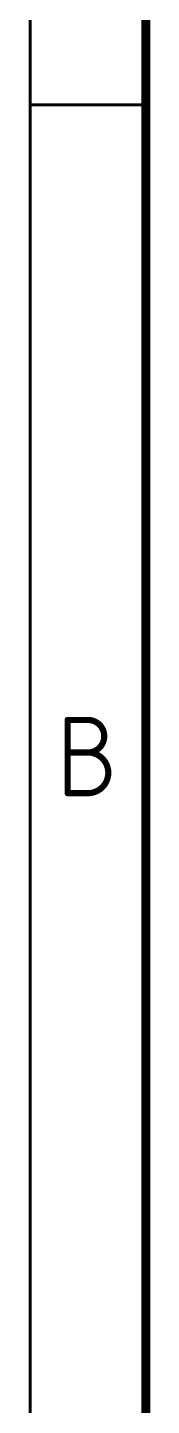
# Model space of a CAD drawing. Extents: x 0 to 261, y -15 to 164.
# Drawn here: x 256.49 to 260.5, y 74.39 to 119.7 of the extents above; entities that cross this region are included whole.
import ezdxf

# ---------------------------------------------------------------- set-up
doc = ezdxf.new("R2010")
doc.units = 0
doc.layers.add('94', color=12, linetype='CONTINUOUS')

msp = doc.modelspace()

# ---------------------------------------------------------------- linework, layer by layer
at = {"layer": '94'}
for points, const_width in [([(260.35, -15.24), (260.35, 163.83)], 0.3), ([(256.54, -11.43), (256.54, 160.02)], 0.1), ([(260.35, 117.1575), (256.54, 117.1575)], 0.1), ([(257.7764, 94.5229), (257.7764, 96.9297)], 0.2032), ([(257.7764, 96.9297), (258.445, 96.9297)], 0.2032), ([(257.7764, 95.86), (258.445, 95.86)], 0.2032), ([(258.445, 94.5229), (257.7764, 94.5229)], 0.2032)]:
    msp.add_lwpolyline(points, dxfattribs=dict(at, const_width=const_width))
for points, const_width in [([(256.54, 117.1825, 1), (256.54, 117.1325)], 0.05), ([(260.35, 117.1325, 1), (260.35, 117.1825)], 0.05), ([(257.8272, 96.9297, 1), (257.7256, 96.9297)], 0.1016), ([(257.7764, 96.9805, 1), (257.7764, 96.8789)], 0.1016), ([(258.445, 95.86, 1), (258.445, 96.9297)], 0.2032), ([(258.445, 96.9805, 1), (258.445, 96.8789)], 0.1016), ([(258.445, 96.8789, 1), (258.445, 96.9805)], 0.1016), ([(257.7764, 95.9108, 1), (257.7764, 95.8092)], 0.1016), ([(258.445, 94.5228, 1), (258.445, 95.86)], 0.2032), ([(258.445, 95.9108, 1), (258.445, 95.8092)], 0.1016), ([(258.445, 95.9108, 1), (258.445, 95.8092)], 0.1016), ([(258.445, 95.8092, 1), (258.445, 95.9108)], 0.1016), ([(257.7764, 94.5737, 1), (257.7764, 94.4721)], 0.1016), ([(257.7256, 94.5229, 1), (257.8272, 94.5229)], 0.1016), ([(258.445, 94.5736, 1), (258.445, 94.472)], 0.1016), ([(258.445, 94.4721, 1), (258.445, 94.5737)], 0.1016)]:
    msp.add_lwpolyline(points, format="xyb", dxfattribs=dict(at, const_width=const_width))

doc.saveas('drawing.dxf')
